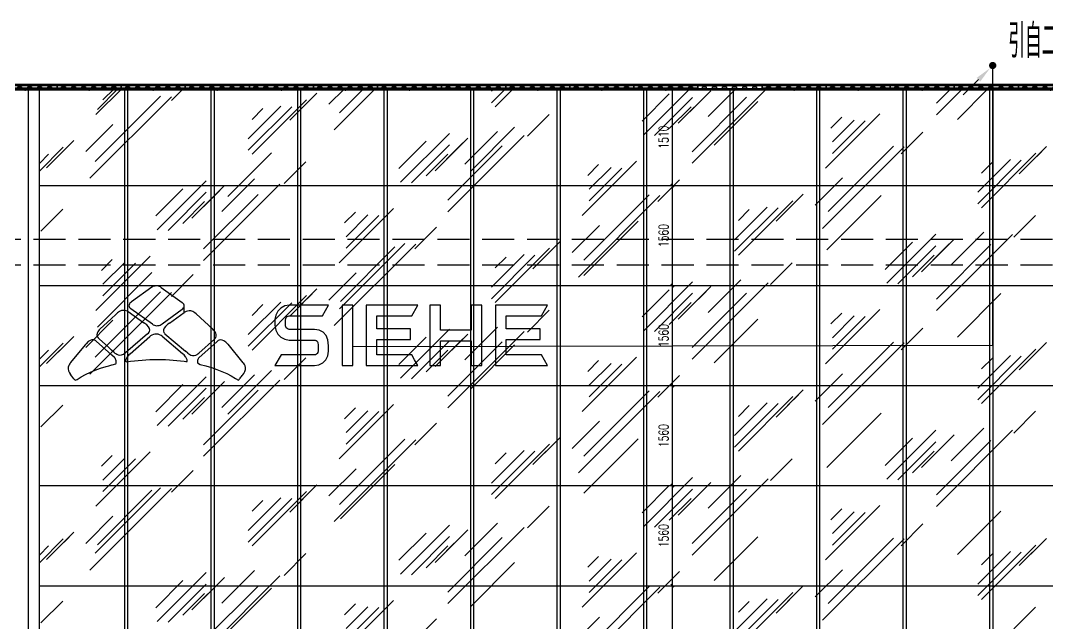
# Model space of a CAD drawing. Extents: x -2377130 to 293730, y -2 to 754590.
# Drawn here: x -1351760 to -1335735, y 526549 to 535951 of the extents above; entities that cross this region are included whole.
import ezdxf
from ezdxf.enums import TextEntityAlignment as Align

# ---------------------------------------------------------------- set-up
doc = ezdxf.new("R2010")
doc.units = 0
doc.header["$LTSCALE"] = 1000
doc.header["$MEASUREMENT"] = 0
doc.linetypes.add('__DASH', pattern=[0.35, 0.25, -0.1])
doc.linetypes.add('DOTE', pattern=[2.42, 2, -0.2, 0.02, -0.2])
doc.layers.add('.灯具', color=3, linetype='Continuous', lineweight=25)
doc.layers.add('A-WALL-HATCH', color=8, linetype='Continuous', lineweight=13)
for name, color, linetype in [('A-AXIS-DOTE', 14, 'DOTE'), ('A-AXIS-DP', 126, 'Continuous'), ('A-HATCH-2', 251, 'Continuous'), ('A-LIN-V', 9, 'Continuous'), ('A-WINDOW', 140, 'Continuous'), ('DIM-照明', 3, 'Continuous'), ('EQUIP-照明', 3, 'Continuous'), ('LWIRE', 4, 'Continuous')]:
    doc.layers.add(name, color=color, linetype=linetype)
doc.styles.add('_TCH_DIM_T3', font='SIMPLEX', dxfattribs={"width": 0.705882, "bigfont": 'GBCBIG'})
doc.styles.add('_TEL_DIM', font='SIMPLEX', dxfattribs={"width": 0.8, "height": 3.5, "bigfont": 'HZTXT'})
doc.styles.get("Standard").update_dxf_attribs({"font": 'gbenor.shx', "bigfont": 'gbcbig.shx'})

# ---------------------------------------------------------------- blocks, each defined once
blk = doc.blocks.new('_ArchTick')
at = {"color": 0, "linetype": 'ByBlock', "const_width": 0.4}
blk.add_lwpolyline([(-0.5, -0.5), (0.5, 0.5)], dxfattribs=at)
blk = doc.blocks.new('12ZA')
at = {"color": 3}
for p, q in [((11454727, 202786), (11455727, 202786)), ((11454727, 202712), (11454727, 202786)), ((11454727, 202712), (11454727, 202737)), ((11454812, 202763), (11454871, 202763)), ((11454812, 202734), (11454812, 202763)), ((11454871, 202734), (11454812, 202734)), ((11454871, 202763), (11454871, 202734)), ((11454969, 202763), (11455028, 202763)), ((11454969, 202734), (11454969, 202763)), ((11455028, 202734), (11454969, 202734)), ((11455028, 202763), (11455028, 202734)), ((11455126, 202763), (11455185, 202763)), ((11455126, 202734), (11455126, 202763)), ((11455185, 202734), (11455126, 202734)), ((11455185, 202763), (11455185, 202734)), ((11455283, 202763), (11455342, 202763)), ((11455283, 202734), (11455283, 202763)), ((11455342, 202734), (11455283, 202734)), ((11455342, 202763), (11455342, 202734)), ((11455439, 202763), (11455499, 202763)), ((11455439, 202734), (11455439, 202763)), ((11455499, 202734), (11455439, 202734)), ((11455499, 202763), (11455499, 202734)), ((11455596, 202763), (11455656, 202763)), ((11455596, 202734), (11455596, 202763)), ((11455656, 202734), (11455596, 202734)), ((11455656, 202763), (11455656, 202734)), ((11455727, 202712), (11455727, 202786)), ((11455727, 202737), (11455727, 202712)), ((11455727, 202712), (11454727, 202712))]:
    blk.add_line(p, q, dxfattribs=at)
for p in [(11454727, 202749), (11454727, 202749), (11454727, 202749), (11455227, 202786), (11455227, 202786), (11455227, 202786), (11455727, 202749), (11455727, 202749), (11455727, 202749), (11455727, 202749), (11455727, 202749), (11455227, 202712), (11455227, 202712), (11455227, 202712)]:
    blk.add_point(p, dxfattribs=at)
at = {"color": 3, "style": '_TEL_DIM', "flags": 1}
for tag in ['REMARK', 'A']:
    blk.add_attdef(tag, text='', height=0.01, dxfattribs=at).set_placement((11455227, 202712), align=Align.MIDDLE_CENTER)
blk = doc.blocks.new('$equip_U$00000141(SEELE-PC)')
at = {"color": 8}
for p in [(-1, 0), (0, 0.074), (0, -0.074), (1, -0.024)]:
    blk.add_point(p, dxfattribs=at)
at = {"color": 8, "xscale": 0.002, "yscale": 0.002, "zscale": 0.002}
blk.add_blockref('12ZA', (-22910.454, -405.497), dxfattribs=at)
at = {"color": 7, "style": '_TEL_DIM', "flags": 1}
for tag in ['A', 'REMARK']:
    blk.add_attdef(tag, text='', height=0.00002, dxfattribs=at).set_placement((0, 0), align=Align.MIDDLE_CENTER)
blk = doc.blocks.new('$equip_U$00000080(LAPTOP-0UNQ9FSO)')
at = {"color": 4}
blk.add_blockref('$equip_U$00000141(SEELE-PC)', (1, 0.074), dxfattribs=at)
at = {"color": 7, "style": '_TEL_DIM', "flags": 1}
for tag in ['A', 'REMARK']:
    blk.add_attdef(tag, text='', height=0.00002, dxfattribs=at).set_placement((0, 0), align=Align.MIDDLE_CENTER)
blk = doc.blocks.new('$TelecSys$00000081')
for p, q in [((0.104, 0.104), (0.104, 0.104)), ((-0.104, -0.104), (-0.104, -0.104)), ((-1.15, -1.15), (-0.55, -0.55))]:
    blk.add_line(p, q)
at = {"const_width": 0.142}
blk.add_lwpolyline([(0.071, 0, 1), (-0.071, 0, 1)], format="xyb", close=True, dxfattribs=at)
blk.add_solid([(-0.62, -0.48), (-0.48, -0.62), (-0.1, -0.1)])
at = {"width": 0.8, "flags": 9}
blk.add_attdef('A', (0, 0), '', height=0.00002, rotation=180, dxfattribs=at)

msp = doc.modelspace()

# ---------------------------------------------------------------- linework, layer by layer
at = {"layer": 'A-AXIS-DOTE', "color": 8, "linetype": '__DASH', "ltscale": 2}
for p, q in [((-1278255.9, 534937.5), (-1378474.1, 534937.5)), ((-1278255.9, 532537.5), (-1378474.1, 532537.5)), ((-1278255.9, 532137.5), (-1378474.1, 532137.5))]:
    msp.add_line(p, q, dxfattribs=at)
at = {"layer": 'A-AXIS-DP', "color": 8}
for p, q in [((-1341750, 534887.5), (-1341537.5, 534887.5)), ((-1341587.5, 533377.5), (-1341587.5, 534887.5)), ((-1341750, 533377.5), (-1341537.5, 533377.5)), ((-1341750, 533377.5), (-1341537.5, 533377.5)), ((-1341587.5, 531817.5), (-1341587.5, 533377.5)), ((-1341750, 531817.5), (-1341537.5, 531817.5)), ((-1341750, 531817.5), (-1341537.5, 531817.5)), ((-1341587.5, 530257.5), (-1341587.5, 531817.5)), ((-1341750, 530257.5), (-1341537.5, 530257.5)), ((-1341750, 530257.5), (-1341537.5, 530257.5)), ((-1341587.5, 528697.5), (-1341587.5, 530257.5)), ((-1341750, 528697.5), (-1341537.5, 528697.5)), ((-1341750, 528697.5), (-1341537.5, 528697.5)), ((-1341587.5, 527137.5), (-1341587.5, 528697.5)), ((-1341750, 527137.5), (-1341537.5, 527137.5)), ((-1341750, 527137.5), (-1341537.5, 527137.5)), ((-1341587.5, 525577.5), (-1341587.5, 527137.5))]:
    msp.add_line(p, q, dxfattribs=at)
at = {"layer": 'A-HATCH-2', "color": 8, "linetype": 'Continuous'}
msp.add_line((-1351637.9, 517237.5), (-1351637.9, 534887.5), dxfattribs=at)
at = {"layer": 'A-HATCH-2', "color": 8}
for p, q in [((-1351465, 533377.5), (-1328515, 533377.5)), ((-1351465, 531817.5), (-1328515, 531817.5)), ((-1351465, 530257.5), (-1328515, 530257.5)), ((-1351465, 528697.5), (-1328515, 528697.5)), ((-1351465, 527137.5), (-1328515, 527137.5))]:
    msp.add_line(p, q, dxfattribs=at)
at = {"layer": 'A-LIN-V', "color": 8}
for p, q in [((-1286465, 534937.5), (-1370265, 534937.5)), ((-1286465, 534887.5), (-1370265, 534887.5)), ((-1351465, 517237.5), (-1351465, 534887.5)), ((-1349712.7, 531791.1), (-1350027.6, 531563.8)), ((-1349700.4, 531798.8), (-1349712.7, 531791.1)), ((-1349683.6, 531806.1), (-1349700.4, 531798.8)), ((-1349665.6, 531810.7), (-1349683.6, 531806.1)), ((-1349646.8, 531812.8), (-1349665.6, 531810.7)), ((-1349646.5, 531812.9), (-1349646.8, 531812.8)), ((-1349627.9, 531812.4), (-1349646.5, 531812.9)), ((-1349627.6, 531812.4), (-1349627.9, 531812.4)), ((-1349609.3, 531809.4), (-1349627.9, 531812.4)), ((-1349609, 531809.4), (-1349609.3, 531809.4)), ((-1349591.7, 531803.8), (-1349609.3, 531809.4)), ((-1349591.4, 531803.8), (-1349591.7, 531803.8)), ((-1349575.5, 531795.7), (-1349591.7, 531803.8)), ((-1349575.2, 531795.7), (-1349575.5, 531795.7)), ((-1349564.3, 531787.9), (-1349575.5, 531795.7)), ((-1349563.9, 531788), (-1349564.3, 531787.9)), ((-1349564.3, 531787.9), (-1349237.4, 531553.9)), ((-1350040, 531554.9), (-1350052.2, 531543.5)), ((-1350027.6, 531563.8), (-1350040, 531554.9)), ((-1349237.1, 531554), (-1349237.4, 531553.9)), ((-1349226.9, 531545.9), (-1349237.4, 531553.9)), ((-1349226.6, 531546), (-1349226.9, 531545.9)), ((-1349216, 531534.2), (-1349226.9, 531545.9)), ((-1350247.8, 531390.7), (-1350261.8, 531377.5)), ((-1350215.9, 531413.9), (-1350247.8, 531390.7)), ((-1350185.1, 531426.8), (-1350215.9, 531413.9)), ((-1350156.5, 531431.4), (-1350185.1, 531426.8)), ((-1350156.1, 531431.4), (-1350156.5, 531431.4)), ((-1350130.9, 531430.2), (-1350156.1, 531431.4)), ((-1350109.5, 531425.5), (-1350130.9, 531430.2)), ((-1350130.6, 531430.2), (-1350130.9, 531430.2)), ((-1350093.3, 531419.4), (-1350109.5, 531425.5)), ((-1350109.2, 531425.5), (-1350109.5, 531425.5)), ((-1350079.9, 531412.4), (-1350093.3, 531419.4)), ((-1350092.9, 531419.4), (-1350093.3, 531419.4)), ((-1350079.6, 531412.4), (-1350079.9, 531412.4)), ((-1350079.9, 531412.4), (-1349835, 531238.3)), ((-1350065.9, 531517.8), (-1350067.5, 531504.3)), ((-1350067.5, 531504.3), (-1350065.4, 531490.7)), ((-1350060.8, 531531.1), (-1350065.9, 531517.8)), ((-1350065.4, 531490.7), (-1350059.8, 531477.6)), ((-1350052.2, 531543.5), (-1350060.8, 531531.1)), ((-1350059.8, 531477.6), (-1350050.7, 531465.3)), ((-1350050.7, 531465.3), (-1350038, 531454.2)), ((-1349702, 531213.7), (-1350038, 531454.2)), ((-1349473, 531276.4), (-1349235.6, 531447.9)), ((-1349435.7, 531231.7), (-1349205.8, 531396.5)), ((-1349235.6, 531447.9), (-1349225.2, 531456.1)), ((-1349235.2, 531447.9), (-1349235.6, 531447.9)), ((-1349225.2, 531456.1), (-1349214.8, 531468.1)), ((-1349224.9, 531456.1), (-1349225.2, 531456.1)), ((-1349215.7, 531534.2), (-1349216, 531534.2)), ((-1349209.7, 531523.3), (-1349216, 531534.2)), ((-1349214.8, 531468.1), (-1349208.4, 531480.1)), ((-1349214.4, 531468.1), (-1349214.8, 531468.1)), ((-1349208.6, 531521.4), (-1349209.7, 531523.3)), ((-1349208.3, 531521.4), (-1349208.6, 531521.4)), ((-1349204.8, 531508), (-1349208.6, 531521.4)), ((-1349208.4, 531480.1), (-1349207.9, 531481)), ((-1349205.8, 531396.5), (-1349208.4, 531480.1)), ((-1349207.9, 531481), (-1349204.6, 531494.4)), ((-1349207.6, 531481), (-1349207.9, 531481)), ((-1349197.9, 531402.1), (-1349205.8, 531396.5)), ((-1349204.5, 531508), (-1349204.8, 531508)), ((-1349204.6, 531494.4), (-1349204.8, 531508)), ((-1349204.2, 531494.4), (-1349204.6, 531494.4)), ((-1349186.8, 531408.9), (-1349197.9, 531402.1)), ((-1349173.1, 531414.8), (-1349186.8, 531408.9)), ((-1349156.5, 531419.8), (-1349173.1, 531414.8)), ((-1349153.9, 531420.5), (-1349156.5, 531419.8)), ((-1349130.1, 531423.7), (-1349153.9, 531420.5)), ((-1349129.7, 531423.7), (-1349130.1, 531423.7)), ((-1349102.7, 531422), (-1349129.7, 531423.7)), ((-1349072.7, 531413.2), (-1349102.7, 531422)), ((-1349102.3, 531422), (-1349102.7, 531422)), ((-1349041.1, 531395), (-1349072.7, 531413.2)), ((-1349072.4, 531413.2), (-1349072.7, 531413.2)), ((-1349018.4, 531375.3), (-1349041.1, 531395)), ((-1349040.8, 531395), (-1349041.1, 531395)), ((-1347746.4, 531419.7), (-1347778, 531358.6)), ((-1347698.2, 531467.9), (-1347746.4, 531419.7)), ((-1347637.1, 531499.6), (-1347698.2, 531467.9)), ((-1347566.8, 531510.9), (-1347637.1, 531499.6)), ((-1347566.4, 531510.9), (-1347566.8, 531510.9)), ((-1346952.4, 531510.9), (-1347566.4, 531510.9)), ((-1347048.4, 531344.8), (-1346952.4, 531510.9)), ((-1346952, 531510.9), (-1346952.4, 531510.9)), ((-1346743, 531510.8), (-1346743.1, 530569.6)), ((-1346742.6, 531510.8), (-1346743, 531510.8)), ((-1346576.9, 531510.8), (-1346742.6, 531510.8)), ((-1346577.1, 530569.6), (-1346576.9, 531510.8)), ((-1346576.6, 531510.8), (-1346576.9, 531510.8)), ((-1346368.5, 531510.8), (-1346368.6, 530570.1)), ((-1346368.1, 531510.8), (-1346368.5, 531510.8)), ((-1345635.9, 531510.7), (-1346368.1, 531510.8)), ((-1345585.9, 531510.7), (-1345635.9, 531510.7)), ((-1345632.2, 531382.5), (-1345584.6, 531465)), ((-1345558.2, 531510.7), (-1345585.9, 531510.7)), ((-1345584.6, 531465), (-1345558.2, 531510.7)), ((-1345557.8, 531510.7), (-1345558.2, 531510.7)), ((-1345372.8, 531510), (-1345372.9, 530569.1)), ((-1345372.4, 531510), (-1345372.8, 531510)), ((-1345206.7, 531510), (-1345372.4, 531510)), ((-1345206.7, 531122.5), (-1345206.7, 531510)), ((-1345206.3, 531510), (-1345206.7, 531510)), ((-1345206.3, 531122.6), (-1345206.3, 531510)), ((-1344729.1, 531509.9), (-1344729.2, 531122.5)), ((-1344728.7, 531509.9), (-1344729.1, 531509.9)), ((-1344563.1, 531509.9), (-1344728.7, 531509.9)), ((-1344563.2, 530569), (-1344563.1, 531509.9)), ((-1344562.6, 531509.9), (-1344563.1, 531509.9)), ((-1344562.8, 530569), (-1344562.6, 531509.9)), ((-1344345.8, 531510.5), (-1344345.9, 530569.8)), ((-1344345.4, 531510.5), (-1344345.8, 531510.5)), ((-1344269.4, 531510.5), (-1344345.4, 531510.5)), ((-1344269, 531510.5), (-1344269.4, 531510.5)), ((-1344179.7, 531510.5), (-1344269, 531510.5)), ((-1344179.3, 531510.5), (-1344179.7, 531510.5)), ((-1343535.5, 531510.4), (-1344179.3, 531510.5)), ((-1343631.4, 531344.4), (-1343535.5, 531510.4)), ((-1343631, 531344.4), (-1343535.1, 531510.4)), ((-1343535.1, 531510.4), (-1343535.5, 531510.4)), ((-1350401.7, 531247.3), (-1350520, 531137.3)), ((-1350401.7, 531247.3), (-1350353.1, 531292.5)), ((-1350261.8, 531377.5), (-1350353.1, 531292.5)), ((-1349789.7, 531204.4), (-1349835, 531238.3)), ((-1349834.7, 531238.3), (-1349835, 531238.3)), ((-1349552.1, 531219.4), (-1349473, 531276.4)), ((-1349472.7, 531276.5), (-1349473, 531276.4)), ((-1349435.7, 531231.7), (-1349461.5, 531213.8)), ((-1349018, 531375.3), (-1349018.4, 531375.3)), ((-1348759.2, 531136.1), (-1349018.4, 531375.3)), ((-1347778, 531358.6), (-1347789.4, 531288.3)), ((-1347789.4, 531288.3), (-1347789.4, 531201.5)), ((-1347623.4, 531278.2), (-1347620.5, 531306.1)), ((-1347623, 531278.2), (-1347623.4, 531278.2)), ((-1347623.4, 531191.4), (-1347623.4, 531278.2)), ((-1347620.5, 531306.1), (-1347612.4, 531321.7)), ((-1347620.1, 531306.2), (-1347620.5, 531306.1)), ((-1347612.4, 531321.7), (-1347600.2, 531333.9)), ((-1347612.1, 531321.7), (-1347612.4, 531321.7)), ((-1347600.2, 531333.9), (-1347584.7, 531341.9)), ((-1347599.8, 531333.9), (-1347600.2, 531333.9)), ((-1347584.7, 531341.9), (-1347566.8, 531344.8)), ((-1347584.3, 531341.9), (-1347584.7, 531341.9)), ((-1347566.8, 531344.8), (-1347048.4, 531344.8)), ((-1347048, 531344.8), (-1347048.4, 531344.8)), ((-1346202.5, 531142.9), (-1346202.4, 531344.7)), ((-1346202.4, 531344.7), (-1345654.1, 531344.6)), ((-1345654.1, 531344.6), (-1345632.2, 531382.5)), ((-1345653.7, 531344.6), (-1345654.1, 531344.6)), ((-1344179.8, 531142.6), (-1344179.7, 531344.4)), ((-1344179.7, 531344.4), (-1344179.3, 531344.4)), ((-1344179.4, 531142.6), (-1344179.3, 531344.4)), ((-1344179.3, 531344.4), (-1343631.4, 531344.4)), ((-1343631.4, 531344.4), (-1343631, 531344.4)), ((-1350564.6, 531074.2), (-1350569.1, 531050.6)), ((-1350554.8, 531095.5), (-1350564.6, 531074.2)), ((-1350542.6, 531113.3), (-1350554.8, 531095.5)), ((-1350531, 531126.7), (-1350542.6, 531113.3)), ((-1350520, 531137.3), (-1350531, 531126.7)), ((-1349777.3, 531066.4), (-1350124.1, 530770.8)), ((-1349789.3, 531204.5), (-1349789.7, 531204.4)), ((-1349761.7, 531173.6), (-1349789.7, 531204.4)), ((-1349777.3, 531066.4), (-1349765.3, 531076.7)), ((-1349777, 531066.4), (-1349777.3, 531066.4)), ((-1349765.3, 531076.7), (-1349754.6, 531089.5)), ((-1349764.9, 531076.7), (-1349765.3, 531076.7)), ((-1349747.7, 531146.3), (-1349761.7, 531173.6)), ((-1349761.4, 531173.6), (-1349761.7, 531173.6)), ((-1349754.6, 531089.5), (-1349747.6, 531103.8)), ((-1349754.3, 531089.5), (-1349754.6, 531089.5)), ((-1349744.2, 531122.9), (-1349747.7, 531146.3)), ((-1349747.4, 531146.3), (-1349747.7, 531146.3)), ((-1349747.6, 531103.8), (-1349744.2, 531122.9)), ((-1349747.3, 531103.8), (-1349747.6, 531103.8)), ((-1349743.8, 531122.9), (-1349744.2, 531122.9)), ((-1349702, 531213.7), (-1349688.3, 531205.4)), ((-1349688.3, 531205.4), (-1349671.3, 531198.5)), ((-1349671.3, 531198.5), (-1349653.2, 531194.3)), ((-1349653.2, 531194.3), (-1349634.4, 531192.5)), ((-1349634, 531192.5), (-1349634.4, 531192.5)), ((-1349634, 531192.5), (-1349615.4, 531193.4)), ((-1349615.4, 531193.4), (-1349597, 531196.8)), ((-1349615.1, 531193.4), (-1349615.4, 531193.4)), ((-1349597, 531196.8), (-1349579.5, 531202.7)), ((-1349596.6, 531196.8), (-1349597, 531196.8)), ((-1349579.5, 531202.7), (-1349563.6, 531211.2)), ((-1349579.2, 531202.7), (-1349579.5, 531202.7)), ((-1349563.6, 531211.2), (-1349552.1, 531219.4)), ((-1349563.2, 531211.2), (-1349563.6, 531211.2)), ((-1349551.7, 531219.4), (-1349552.1, 531219.4)), ((-1349519.7, 531151.7), (-1349528.6, 531126)), ((-1349528.6, 531126), (-1349528.5, 531104.5)), ((-1349528.5, 531104.5), (-1349523, 531087.5)), ((-1349523, 531087.5), (-1349515.5, 531075.4)), ((-1349498.5, 531181.1), (-1349519.7, 531151.7)), ((-1349515.5, 531075.4), (-1349506.3, 531065.8)), ((-1349506.3, 531065.8), (-1349187, 530795.8)), ((-1349461.5, 531213.8), (-1349498.5, 531181.1)), ((-1348746.7, 531124.6), (-1348759.2, 531136.1)), ((-1348758.8, 531136.1), (-1348759.2, 531136.1)), ((-1348736.4, 531113.6), (-1348746.7, 531124.6)), ((-1348746.4, 531124.6), (-1348746.7, 531124.6)), ((-1348724, 531097.7), (-1348736.4, 531113.6)), ((-1348736, 531113.6), (-1348736.4, 531113.6)), ((-1348712.7, 531077.9), (-1348724, 531097.7)), ((-1348723.7, 531097.7), (-1348724, 531097.7)), ((-1348705.4, 531055.2), (-1348712.7, 531077.9)), ((-1348712.3, 531077.9), (-1348712.7, 531077.9)), ((-1347789.4, 531201.5), (-1347778.1, 531121.1)), ((-1347778.1, 531121.1), (-1347746.4, 531060)), ((-1347620.5, 531173.6), (-1347623.4, 531191.4)), ((-1347623, 531191.4), (-1347623.4, 531191.4)), ((-1347612.5, 531158.1), (-1347620.5, 531173.6)), ((-1347620.1, 531173.6), (-1347620.5, 531173.6)), ((-1347600.2, 531145.8), (-1347612.5, 531158.1)), ((-1347612.1, 531158.1), (-1347612.5, 531158.1)), ((-1347584.7, 531137.8), (-1347600.2, 531145.8)), ((-1347599.8, 531145.8), (-1347600.2, 531145.8)), ((-1347566.9, 531134.9), (-1347584.7, 531137.8)), ((-1347584.3, 531137.8), (-1347584.7, 531137.8)), ((-1347566.5, 531134.9), (-1347566.9, 531134.9)), ((-1347174.6, 531134.9), (-1347566.5, 531134.9)), ((-1347099.5, 531123.6), (-1347174.6, 531134.9)), ((-1347174.2, 531134.9), (-1347174.6, 531134.9)), ((-1347099.1, 531123.7), (-1347099.5, 531123.6)), ((-1347037.8, 531091.4), (-1347099.5, 531123.6)), ((-1346991.4, 531040.1), (-1347037.8, 531091.4)), ((-1347037.4, 531091.4), (-1347037.8, 531091.4)), ((-1346202.1, 531142.9), (-1346202.5, 531142.9)), ((-1345672.7, 531142.8), (-1346202.1, 531142.9)), ((-1345672.8, 530976.7), (-1345672.7, 531142.8)), ((-1345672.3, 531142.8), (-1345672.7, 531142.8)), ((-1345206.3, 531122.6), (-1345206.7, 531122.5)), ((-1344729.2, 531122.5), (-1345206.3, 531122.6)), ((-1344179.4, 531142.6), (-1344179.8, 531142.6)), ((-1343650, 531142.6), (-1344179.4, 531142.6)), ((-1343650.1, 530976.5), (-1343650, 531142.6)), ((-1343649.6, 531142.6), (-1343650, 531142.6)), ((-1343649.7, 530976.5), (-1343649.6, 531142.6)), ((-1350736.9, 530910), (-1350749.1, 530895)), ((-1350704.4, 530943.7), (-1350736.9, 530910)), ((-1350674.4, 530963.1), (-1350704.4, 530943.7)), ((-1350647.4, 530971.4), (-1350674.4, 530963.1)), ((-1350647.1, 530971.4), (-1350647.4, 530971.4)), ((-1350624, 530971.4), (-1350647.1, 530971.4)), ((-1350623.7, 530971.5), (-1350624, 530971.4)), ((-1350604.8, 530966.3), (-1350624, 530971.4)), ((-1350590.4, 530958.9), (-1350604.8, 530966.3)), ((-1350604.5, 530966.3), (-1350604.8, 530966.3)), ((-1350590.1, 530959), (-1350590.4, 530958.9)), ((-1350578.2, 530949.5), (-1350590.4, 530958.9)), ((-1350577.9, 530949.5), (-1350578.2, 530949.5)), ((-1350387.1, 530779.1), (-1350578.2, 530949.5)), ((-1350569.1, 531050.6), (-1350565.2, 531025.8)), ((-1350565.2, 531025.8), (-1350549.9, 531000.7)), ((-1350549.9, 531000.7), (-1350535.4, 530986.9)), ((-1350389.5, 530857.6), (-1350535.4, 530986.9)), ((-1350046.8, 530755.8), (-1349742.2, 531021.3)), ((-1349729.9, 531031.8), (-1349742.2, 531021.3)), ((-1349709.1, 531045.1), (-1349729.9, 531031.8)), ((-1349686.3, 531054.3), (-1349709.1, 531045.1)), ((-1349662.2, 531059.5), (-1349686.3, 531054.3)), ((-1349637.6, 531060.7), (-1349662.2, 531059.5)), ((-1349613.1, 531057.8), (-1349637.6, 531060.7)), ((-1349637.3, 531060.7), (-1349637.6, 531060.7)), ((-1349589.4, 531050.9), (-1349613.1, 531057.8)), ((-1349612.8, 531057.8), (-1349613.1, 531057.8)), ((-1349567.3, 531039.9), (-1349589.4, 531050.9)), ((-1349589.1, 531050.9), (-1349589.4, 531050.9)), ((-1349549.8, 531027), (-1349567.3, 531039.9)), ((-1349567, 531039.9), (-1349567.3, 531039.9)), ((-1349549.5, 531027), (-1349549.8, 531027)), ((-1349549.8, 531027), (-1349233.6, 530759.7)), ((-1348734.5, 530983.4), (-1348978.8, 530765.2)), ((-1348973.4, 530694.4), (-1348697.7, 530942.1)), ((-1348734.5, 530983.4), (-1348714.9, 531005.6)), ((-1348734.2, 530983.4), (-1348734.5, 530983.4)), ((-1348714.9, 531005.6), (-1348705.1, 531030.8)), ((-1348714.5, 531005.6), (-1348714.9, 531005.6)), ((-1348705.1, 531030.8), (-1348705.4, 531055.2)), ((-1348705, 531055.2), (-1348705.4, 531055.2)), ((-1348704.8, 531030.8), (-1348705.1, 531030.8)), ((-1348686.4, 530952.2), (-1348697.7, 530942.1)), ((-1348675.7, 530959.3), (-1348686.4, 530952.2)), ((-1348659.9, 530966.4), (-1348675.7, 530959.3)), ((-1348639.5, 530970.5), (-1348659.9, 530966.4)), ((-1348639.1, 530970.5), (-1348639.5, 530970.5)), ((-1348615, 530968.5), (-1348639.1, 530970.5)), ((-1348587, 530957.4), (-1348615, 530968.5)), ((-1348614.6, 530968.5), (-1348615, 530968.5)), ((-1348556.1, 530934.3), (-1348587, 530957.4)), ((-1348586.7, 530957.4), (-1348587, 530957.4)), ((-1348527.6, 530902.5), (-1348556.1, 530934.3)), ((-1348555.8, 530934.3), (-1348556.1, 530934.3)), ((-1347746.4, 531060), (-1347698.2, 531011.8)), ((-1347698.2, 531011.8), (-1347637.2, 530980.1)), ((-1347637.2, 530980.1), (-1347566.9, 530968.8)), ((-1347566.9, 530968.8), (-1347174.6, 530968.8)), ((-1347174.6, 530968.8), (-1347160.1, 530968.1)), ((-1347160.1, 530968.1), (-1347145, 530963.7)), ((-1347145, 530963.7), (-1347131.5, 530951.6)), ((-1347131.5, 530951.6), (-1347121.8, 530928)), ((-1347121.8, 530928), (-1347118.1, 530889.2)), ((-1346962.2, 530972), (-1346991.4, 531040.1)), ((-1346991, 531040.1), (-1346991.4, 531040.1)), ((-1346952, 530879.1), (-1346962.2, 530972)), ((-1346961.8, 530972), (-1346962.2, 530972)), ((-1346202.5, 530976.8), (-1345672.8, 530976.7)), ((-1346202.5, 530736.1), (-1346202.5, 530976.8)), ((-1345672.4, 530976.8), (-1345672.8, 530976.7)), ((-1345206.8, 530569.1), (-1345206.8, 530956.5)), ((-1345206.8, 530956.5), (-1345206.4, 530956.5)), ((-1345206.4, 530569.1), (-1345206.4, 530956.5)), ((-1345206.4, 530956.5), (-1344729.2, 530956.4)), ((-1344729.2, 530956.4), (-1344729.3, 530569)), ((-1344179.8, 530735.9), (-1344179.8, 530976.6)), ((-1344179.8, 530976.6), (-1344179.4, 530976.6)), ((-1344179.4, 530735.9), (-1344179.4, 530976.6)), ((-1344179.4, 530976.6), (-1343650.1, 530976.5)), ((-1343650.1, 530976.5), (-1343649.7, 530976.5)), ((-1350749.1, 530895), (-1350978.1, 530616.8)), ((-1350338.1, 530812), (-1350389.5, 530857.6)), ((-1350387.1, 530779.1), (-1350335.6, 530733.3)), ((-1350296.7, 530775.3), (-1350338.1, 530812)), ((-1350296.7, 530775.3), (-1350286.6, 530766.1)), ((-1350286.6, 530766.1), (-1350274.8, 530757)), ((-1350274.8, 530757), (-1350257.9, 530746.9)), ((-1350257.9, 530746.9), (-1350236.6, 530738.4)), ((-1350183.9, 530736.7), (-1350154, 530748.7)), ((-1350154, 530748.7), (-1350132.9, 530763.3)), ((-1350153.6, 530748.7), (-1350154, 530748.7)), ((-1350132.9, 530763.3), (-1350124.1, 530770.8)), ((-1350132.6, 530763.3), (-1350132.9, 530763.3)), ((-1350123.7, 530770.8), (-1350124.1, 530770.8)), ((-1350057, 530747.2), (-1350067.9, 530737.1)), ((-1350046.8, 530755.8), (-1350057, 530747.2)), ((-1349233.3, 530759.7), (-1349233.6, 530759.7)), ((-1349221.5, 530749.3), (-1349233.6, 530759.7)), ((-1349209, 530737.2), (-1349221.5, 530749.3)), ((-1349221.1, 530749.3), (-1349221.5, 530749.3)), ((-1349147.3, 530762.3), (-1349187, 530795.8)), ((-1349147.3, 530762.3), (-1349135.6, 530752.6)), ((-1349135.6, 530752.6), (-1349135.5, 530752.5)), ((-1349135.5, 530752.5), (-1349104.6, 530734.3)), ((-1349006.2, 530744), (-1348991.5, 530754)), ((-1348991.5, 530754), (-1348978.8, 530765.2)), ((-1348991.1, 530754), (-1348991.5, 530754)), ((-1348978.5, 530765.2), (-1348978.8, 530765.2)), ((-1348527.2, 530902.5), (-1348527.6, 530902.5)), ((-1348527.6, 530902.5), (-1348289.4, 530615.5)), ((-1347141.3, 530746.7), (-1347156.8, 530738.7)), ((-1347129, 530758.9), (-1347141.3, 530746.7)), ((-1347121, 530774.5), (-1347129, 530758.9)), ((-1347118.1, 530802.4), (-1347121, 530774.5)), ((-1347118.1, 530889.2), (-1347118.1, 530802.4)), ((-1346963.4, 530722), (-1346952, 530792.3)), ((-1346951.6, 530879.1), (-1346952, 530879.1)), ((-1346952, 530792.3), (-1346952, 530879.1)), ((-1346951.7, 530792.3), (-1346952, 530792.3)), ((-1350998.1, 530591.2), (-1351008.5, 530571.5)), ((-1350987.9, 530605.6), (-1350998.1, 530591.2)), ((-1350978.1, 530616.8), (-1350987.9, 530605.6)), ((-1350293.3, 530695.5), (-1350335.6, 530733.3)), ((-1350330.9, 530581.8), (-1350270.8, 530598.9)), ((-1350284.8, 530684.8), (-1350293.3, 530695.5)), ((-1350292.9, 530695.5), (-1350293.3, 530695.5)), ((-1350277.6, 530672.3), (-1350284.8, 530684.8)), ((-1350284.5, 530684.8), (-1350284.8, 530684.8)), ((-1350272.5, 530659.5), (-1350277.6, 530672.3)), ((-1350277.3, 530672.3), (-1350277.6, 530672.3)), ((-1350269.4, 530646.6), (-1350272.5, 530659.5)), ((-1350272.2, 530659.5), (-1350272.5, 530659.5)), ((-1350270.8, 530598.9), (-1350268.9, 530609.9)), ((-1350270.5, 530598.9), (-1350270.8, 530598.9)), ((-1350268, 530634), (-1350269.4, 530646.6)), ((-1350269.1, 530646.6), (-1350269.4, 530646.6)), ((-1350268.9, 530609.9), (-1350267.9, 530621.7)), ((-1350268.6, 530609.9), (-1350268.9, 530609.9)), ((-1350267.9, 530621.7), (-1350268, 530634)), ((-1350267.7, 530634), (-1350268, 530634)), ((-1350267.6, 530621.7), (-1350267.9, 530621.7)), ((-1350236.6, 530738.4), (-1350211.7, 530734.1)), ((-1350211.4, 530734.2), (-1350211.7, 530734.1)), ((-1350211.4, 530734.2), (-1350183.9, 530736.7)), ((-1350183.6, 530736.7), (-1350183.9, 530736.7)), ((-1350118.5, 530663), (-1350124, 530639.1)), ((-1350124, 530639.1), (-1350099.8, 530629)), ((-1350108.4, 530685.3), (-1350118.5, 530663)), ((-1350095.4, 530705.5), (-1350108.4, 530685.3)), ((-1350099.5, 530629), (-1350099.8, 530629)), ((-1350099.5, 530629), (-1350042.1, 530637.5)), ((-1350081.2, 530723), (-1350095.4, 530705.5)), ((-1350067.9, 530737.1), (-1350081.2, 530723)), ((-1350041.8, 530637.5), (-1350042.1, 530637.5)), ((-1350041.8, 530637.5), (-1349983.6, 530645)), ((-1349983.2, 530645), (-1349983.6, 530645)), ((-1349983.2, 530645), (-1349924.1, 530651.4)), ((-1349923.8, 530651.4), (-1349924.1, 530651.4)), ((-1349923.8, 530651.4), (-1349863.9, 530656.6)), ((-1349863.6, 530656.6), (-1349863.9, 530656.6)), ((-1349863.6, 530656.6), (-1349803, 530660.6)), ((-1349802.7, 530660.7), (-1349803, 530660.6)), ((-1349802.7, 530660.7), (-1349741.4, 530663.5)), ((-1349741.4, 530663.5), (-1349679.1, 530665.1)), ((-1349679.1, 530665.1), (-1349616.8, 530665.5)), ((-1349616.8, 530665.5), (-1349556.2, 530664.7)), ((-1349556.2, 530664.7), (-1349496.1, 530662.8)), ((-1349496.1, 530662.8), (-1349436.7, 530659.7)), ((-1349436.7, 530659.7), (-1349377.9, 530655.5)), ((-1349377.9, 530655.5), (-1349319.9, 530650.2)), ((-1349319.9, 530650.2), (-1349262.6, 530643.8)), ((-1349262.6, 530643.8), (-1349206.1, 530636.4)), ((-1349194.9, 530721.4), (-1349209, 530737.2)), ((-1349208.7, 530737.2), (-1349209, 530737.2)), ((-1349206.1, 530636.4), (-1349182, 530634.6)), ((-1349194.6, 530721.4), (-1349194.9, 530721.4)), ((-1349184.2, 530707), (-1349194.9, 530721.4)), ((-1349180.9, 530702.4), (-1349184.2, 530707)), ((-1349182, 530634.6), (-1349158.1, 530632.8)), ((-1349168.8, 530680.9), (-1349180.9, 530702.4)), ((-1349180.5, 530702.4), (-1349180.9, 530702.4)), ((-1349160.6, 530657.5), (-1349168.8, 530680.9)), ((-1349168.5, 530680.9), (-1349168.8, 530680.9)), ((-1349158.1, 530632.8), (-1349160.6, 530657.5)), ((-1349160.3, 530657.5), (-1349160.6, 530657.5)), ((-1349157.7, 530632.8), (-1349158.1, 530632.8)), ((-1349104.6, 530734.3), (-1349075.4, 530727)), ((-1349075.1, 530727), (-1349075.4, 530727)), ((-1349075.1, 530727), (-1349048.9, 530727.9)), ((-1349048.9, 530727.9), (-1349025.5, 530734.4)), ((-1349048.5, 530727.9), (-1349048.9, 530727.9)), ((-1349025.5, 530734.4), (-1349006.2, 530744)), ((-1349025.2, 530734.4), (-1349025.5, 530734.4)), ((-1349005.8, 530744), (-1349006.2, 530744)), ((-1348999.8, 530638.4), (-1349000.6, 530626.7)), ((-1349000.6, 530626.7), (-1349000.3, 530615.4)), ((-1349000.3, 530615.4), (-1348958.3, 530589.5)), ((-1348997.7, 530650.4), (-1348999.8, 530638.4)), ((-1348994, 530662.4), (-1348997.7, 530650.4)), ((-1348988.5, 530674.3), (-1348994, 530662.4)), ((-1348981, 530685.9), (-1348988.5, 530674.3)), ((-1348973.4, 530694.4), (-1348981, 530685.9)), ((-1348958.3, 530589.5), (-1348867.7, 530565.9)), ((-1348289.1, 530615.6), (-1348289.4, 530615.5)), ((-1348277.7, 530601.9), (-1348289.4, 530615.5)), ((-1348267.1, 530585.9), (-1348277.7, 530601.9)), ((-1348277.3, 530601.9), (-1348277.7, 530601.9)), ((-1348257.1, 530564.9), (-1348267.1, 530585.9)), ((-1348266.8, 530585.9), (-1348267.1, 530585.9)), ((-1347695, 530735.8), (-1347791, 530569.8)), ((-1347694.7, 530735.9), (-1347695, 530735.8)), ((-1347174.6, 530735.8), (-1347694.7, 530735.9)), ((-1347156.8, 530738.7), (-1347174.6, 530735.8)), ((-1347104.4, 530581), (-1347043.3, 530612.7)), ((-1347043.3, 530612.7), (-1346995.1, 530660.9)), ((-1347042.9, 530612.7), (-1347043.3, 530612.7)), ((-1346995.1, 530660.9), (-1346963.4, 530722)), ((-1346994.7, 530660.9), (-1346995.1, 530660.9)), ((-1346963, 530722), (-1346963.4, 530722)), ((-1346202.1, 530736.2), (-1346202.5, 530736.1)), ((-1345654.2, 530736.1), (-1346202.1, 530736.2)), ((-1345653.8, 530736.1), (-1345654.2, 530736.1)), ((-1345611.2, 530661.4), (-1345654.2, 530736.1)), ((-1345558.5, 530570.2), (-1345611.2, 530661.4)), ((-1344179.4, 530735.9), (-1344179.8, 530735.9)), ((-1343631.6, 530735.8), (-1344179.4, 530735.9)), ((-1343535.7, 530569.8), (-1343631.6, 530735.8)), ((-1343631.1, 530735.8), (-1343631.6, 530735.8)), ((-1343535.3, 530569.8), (-1343631.1, 530735.8)), ((-1351016.4, 530547.3), (-1351019, 530519.2)), ((-1351019, 530519.2), (-1351013.7, 530488.1)), ((-1351008.5, 530571.5), (-1351016.4, 530547.3)), ((-1351013.7, 530488.1), (-1350997.7, 530454.8)), ((-1350997.7, 530454.8), (-1350980.3, 530431.7)), ((-1350957.8, 530403.8), (-1350980.3, 530431.7)), ((-1350813.4, 530393.8), (-1350744.2, 530430.9)), ((-1350744.2, 530430.9), (-1350670.6, 530465.8)), ((-1350743.9, 530430.9), (-1350744.2, 530430.9)), ((-1350670.6, 530465.8), (-1350592.9, 530498.3)), ((-1350670.3, 530465.8), (-1350670.6, 530465.8)), ((-1350592.9, 530498.3), (-1350511.2, 530528.2)), ((-1350592.6, 530498.3), (-1350592.9, 530498.3)), ((-1350511.2, 530528.2), (-1350425.8, 530555.5)), ((-1350510.9, 530528.2), (-1350511.2, 530528.2)), ((-1350425.8, 530555.5), (-1350380.5, 530568.1)), ((-1350425.5, 530555.6), (-1350425.8, 530555.5)), ((-1350380.5, 530568.1), (-1350336.9, 530580.1)), ((-1350336.9, 530580.1), (-1350330.9, 530581.8)), ((-1350336.6, 530580.1), (-1350336.9, 530580.1)), ((-1348867.7, 530565.9), (-1348780.5, 530539.5)), ((-1348780.5, 530539.5), (-1348697, 530510.4)), ((-1348697, 530510.4), (-1348617.5, 530478.7)), ((-1348617.5, 530478.7), (-1348542.1, 530444.5)), ((-1348542.1, 530444.5), (-1348471.1, 530407.9)), ((-1348301, 530414.4), (-1348290.3, 530427.9)), ((-1348290.3, 530427.9), (-1348276.9, 530444.7)), ((-1348289.9, 530427.9), (-1348290.3, 530427.9)), ((-1348276.9, 530444.7), (-1348257.5, 530478.6)), ((-1348276.5, 530444.7), (-1348276.9, 530444.7)), ((-1348257.5, 530478.6), (-1348249.5, 530510.5)), ((-1348257.1, 530478.7), (-1348257.5, 530478.6)), ((-1348250.3, 530539.5), (-1348257.1, 530564.9)), ((-1348256.7, 530564.9), (-1348257.1, 530564.9)), ((-1348249.5, 530510.5), (-1348250.3, 530539.5)), ((-1348249.9, 530539.5), (-1348250.3, 530539.5)), ((-1348249.2, 530510.5), (-1348249.5, 530510.5)), ((-1347791, 530569.8), (-1347174.6, 530569.7)), ((-1347174.6, 530569.7), (-1347104.4, 530581)), ((-1347174.3, 530569.7), (-1347174.6, 530569.7)), ((-1347104, 530581), (-1347104.4, 530581)), ((-1346743.1, 530569.6), (-1346577.1, 530569.6)), ((-1346576.7, 530569.6), (-1346577.1, 530569.6)), ((-1346368.6, 530570.1), (-1345608.5, 530570)), ((-1345608.5, 530570), (-1345558.5, 530570)), ((-1345558.4, 530570), (-1345558.5, 530570.2)), ((-1345558.5, 530570), (-1345558.4, 530570)), ((-1345558, 530570), (-1345558.4, 530570)), ((-1345372.9, 530569.1), (-1345206.8, 530569.1)), ((-1345206.4, 530569.1), (-1345206.8, 530569.1)), ((-1344729.3, 530569), (-1344563.2, 530569)), ((-1344562.8, 530569), (-1344563.2, 530569)), ((-1344345.9, 530569.8), (-1343535.7, 530569.8)), ((-1343535.7, 530569.8), (-1343535.3, 530569.8)), ((-1350927.1, 530365.6), (-1350957.8, 530403.8)), ((-1350909, 530343), (-1350927.1, 530365.6)), ((-1350909, 530343), (-1350878, 530354.5)), ((-1350908.7, 530343), (-1350909, 530343)), ((-1350878, 530354.5), (-1350813.4, 530393.8)), ((-1350877.7, 530354.5), (-1350878, 530354.5)), ((-1350813.1, 530393.8), (-1350813.4, 530393.8)), ((-1348471.1, 530407.9), (-1348404.6, 530369.1)), ((-1348404.6, 530369.1), (-1348357.9, 530343)), ((-1348357.9, 530343), (-1348349.5, 530353.6)), ((-1348357.5, 530343), (-1348357.9, 530343)), ((-1348349.5, 530353.6), (-1348340.6, 530364.7)), ((-1348349.1, 530353.6), (-1348349.5, 530353.6)), ((-1348340.6, 530364.7), (-1348331.3, 530376.4)), ((-1348340.3, 530364.7), (-1348340.6, 530364.7)), ((-1348331.3, 530376.4), (-1348321.6, 530388.6)), ((-1348331, 530376.4), (-1348331.3, 530376.4)), ((-1348321.6, 530388.6), (-1348311.5, 530401.3)), ((-1348321.2, 530388.6), (-1348321.6, 530388.6)), ((-1348311.5, 530401.3), (-1348301, 530414.4)), ((-1348311.2, 530401.3), (-1348311.5, 530401.3)), ((-1348300.7, 530414.4), (-1348301, 530414.4))]:
    msp.add_line(p, q, dxfattribs=at)
at = {"layer": 'A-WALL-HATCH', "color": 8, "linetype": 'Continuous'}
for p, q in [((-1350678.2, 533490.4), (-1349405.4, 534763.2)), ((-1350593.3, 533755.3), (-1349575.1, 534773.5)), ((-1350583.9, 534484.7), (-1350181.2, 534887.5)), ((-1350561.6, 534565.3), (-1350239.4, 534887.5)), ((-1350474.2, 534714.4), (-1350301.2, 534887.5)), ((-1349404.3, 534704.4), (-1349221.2, 534887.5)), ((-1347558.6, 534395.3), (-1347134.4, 534819.5)), ((-1346946.9, 534647.1), (-1346706.5, 534887.5)), ((-1346866.5, 534247.4), (-1346226.5, 534887.5)), ((-1346781.6, 534512.3), (-1346406.5, 534887.5)), ((-1344412.1, 534667.1), (-1344191.8, 534887.5)), ((-1344412.1, 534847.1), (-1344371.8, 534887.5)), ((-1344352.1, 534607.1), (-1344071.8, 534887.5)), ((-1342061.1, 534383.4), (-1341636.8, 534807.7)), ((-1342036.2, 534168.3), (-1341317.1, 534887.5)), ((-1341866.5, 534158), (-1341272.6, 534751.9)), ((-1341496.5, 534348), (-1340987.4, 534857.1)), ((-1341316.5, 534528), (-1341062, 534782.6)), ((-1341279.5, 533725), (-1340117.1, 534887.5)), ((-1341279.5, 533905), (-1340431, 534753.5)), ((-1341030.8, 534453.7), (-1340597.1, 534887.5)), ((-1337467.8, 534662), (-1337242.4, 534887.5)), ((-1337467.8, 534482), (-1337062.4, 534887.5)), ((-1337140.9, 534409.5), (-1336663, 534887.5)), ((-1348206.9, 534107.1), (-1347697.7, 534616.2)), ((-1348206.9, 533927.1), (-1347528, 534605.9)), ((-1348146.9, 533867.1), (-1347298.3, 534715.6)), ((-1347378.6, 534575.3), (-1347208.9, 534745)), ((-1341636.8, 534267.7), (-1341297.4, 534607.1)), ((-1340935.7, 534008.9), (-1340256.8, 534687.7)), ((-1348146.9, 534407.1), (-1347977.2, 534576.8)), ((-1343851.3, 534148), (-1343511.8, 534487.4)), ((-1339199.7, 533650.1), (-1338351.2, 534498.6)), ((-1339114.9, 534274.9), (-1338945.2, 534444.6)), ((-1350741.6, 533907), (-1350317.3, 534331.3)), ((-1344730.4, 533608.2), (-1344051.6, 534287.1)), ((-1339090, 534059.8), (-1338750.6, 534399.2)), ((-1339090, 533879.8), (-1338580.9, 534388.9)), ((-1345831, 533428.2), (-1345067.3, 534191.9)), ((-1345291.3, 533608), (-1344782.1, 534117.1)), ((-1345091.2, 532968), (-1343903.3, 534155.9)), ((-1344825.5, 533713.7), (-1344316.4, 534222.8)), ((-1338020.1, 533869.8), (-1337680.6, 534209.2)), ((-1351465, 533603.6), (-1351093.1, 533975.6)), ((-1351353.4, 533655.3), (-1350929.1, 534079.5)), ((-1351173.4, 533835.3), (-1351003.7, 534005)), ((-1345855.8, 533643.4), (-1345431.6, 534067.7)), ((-1345661.3, 533417.9), (-1345067.3, 534011.9)), ((-1345111.3, 533788), (-1344856.7, 534042.5)), ((-1345091.2, 533148), (-1344242.7, 533996.5)), ((-1339243.1, 532706.8), (-1337970.3, 533979.5)), ((-1339158.2, 532971.6), (-1338140, 533989.8)), ((-1336174.4, 533560.7), (-1335750.2, 533984.9)), ((-1351465, 533723.6), (-1351322.8, 533865.9)), ((-1348525.1, 533207.6), (-1347846.3, 533886.4)), ((-1345431.6, 533527.7), (-1345092.2, 533867.1)), ((-1336762.7, 533032.5), (-1335914.1, 533881)), ((-1335994.4, 533740.7), (-1335824.7, 533910.4)), ((-1347646, 533407.9), (-1347306.6, 533747.3)), ((-1342994.5, 532910), (-1342146, 533758.6)), ((-1342909.6, 533534.9), (-1342739.9, 533704.6)), ((-1342884.8, 533319.7), (-1342545.4, 533659.2)), ((-1342884.8, 533139.7), (-1342375.7, 533648.9)), ((-1336822.7, 533272.5), (-1336313.5, 533781.6)), ((-1336822.7, 533092.5), (-1336143.8, 533771.3)), ((-1336762.7, 533572.5), (-1336593, 533742.2)), ((-1348620.3, 532973.7), (-1348111.2, 533482.8)), ((-1341814.8, 533129.7), (-1341475.4, 533469.1)), ((-1339357.4, 533072.4), (-1338933.1, 533496.7)), ((-1349650.6, 532903.4), (-1349226.3, 533327.6)), ((-1349625.7, 532688.2), (-1348862, 533451.9)), ((-1349086, 532867.9), (-1348576.9, 533377.1)), ((-1348902.9, 532211), (-1347715, 533398.9)), ((-1349456, 532677.9), (-1348862, 533271.9)), ((-1348906, 533047.9), (-1348651.4, 533302.5)), ((-1348902.9, 532391), (-1348054.4, 533239.5)), ((-1343054.8, 531949.8), (-1341782, 533222.5)), ((-1342969.9, 532214.6), (-1341951.7, 533232.8)), ((-1339969.2, 532820.6), (-1339544.9, 533244.9)), ((-1339789.2, 533000.6), (-1339619.5, 533170.4)), ((-1339177.4, 532373), (-1338328.9, 533221.5)), ((-1351440.7, 532667.9), (-1351101.3, 533007.3)), ((-1349226.3, 532787.6), (-1348886.9, 533127)), ((-1346789.2, 532170), (-1345940.7, 533018.5)), ((-1340617.4, 532532.4), (-1340108.3, 533041.5)), ((-1340617.4, 532352.4), (-1339938.6, 533031.2)), ((-1340557.4, 532292.4), (-1339708.9, 533141)), ((-1340557.4, 532832.4), (-1340387.7, 533002.1)), ((-1346704.4, 532794.9), (-1346534.7, 532964.6)), ((-1346679.5, 532579.7), (-1346340.1, 532919.1)), ((-1346679.5, 532399.7), (-1346170.4, 532908.8)), ((-1336261.8, 532573.3), (-1335922.4, 532912.7)), ((-1345609.5, 532389.7), (-1345270.1, 532729.1)), ((-1343152.1, 532332.4), (-1342727.9, 532756.7)), ((-1342972.1, 531972.4), (-1342123.6, 532820.9)), ((-1338241.5, 531853.6), (-1337477.8, 532617.3)), ((-1337701.8, 532033.3), (-1337192.7, 532542.4)), ((-1337467.8, 531427.3), (-1336279.9, 532615.2)), ((-1337236.1, 532139), (-1336727, 532648.2)), ((-1346866.5, 531192.7), (-1345593.7, 532465.5)), ((-1346781.6, 531457.6), (-1345763.4, 532475.8)), ((-1346766.9, 531571.8), (-1345918.3, 532420.3)), ((-1344352.1, 531552.4), (-1343503.6, 532400.9)), ((-1343763.9, 532080.6), (-1343339.6, 532504.9)), ((-1343583.9, 532260.6), (-1343414.2, 532430.3)), ((-1338266.4, 532068.8), (-1337842.1, 532493)), ((-1338071.8, 531843.3), (-1337477.8, 532437.3)), ((-1337521.8, 532213.3), (-1337267.2, 532467.9)), ((-1337467.8, 531607.3), (-1336619.3, 532455.8)), ((-1350583.9, 531430), (-1349735.4, 532278.5)), ((-1350499.1, 532054.8), (-1350329.4, 532224.5)), ((-1344412.1, 531792.4), (-1343903, 532301.5)), ((-1344412.1, 531612.4), (-1343733.3, 532291.2)), ((-1344352.1, 532092.4), (-1344182.4, 532262.1)), ((-1337842.1, 531953), (-1337502.7, 532292.4)), ((-1350474.2, 531839.7), (-1350134.8, 532179.1)), ((-1350474.2, 531659.7), (-1349965.1, 532168.8)), ((-1340056.5, 531833.3), (-1339717.1, 532172.7)), ((-1350561.6, 531171.2), (-1349713.1, 532019.7)), ((-1349404.3, 531649.7), (-1349064.8, 531989.1)), ((-1346946.9, 531592.4), (-1346522.6, 532016.6)), ((-1342036.2, 531113.6), (-1341272.6, 531877.2)), ((-1341030.8, 531399), (-1340521.7, 531908.1)), ((-1350678.2, 530435.7), (-1349405.4, 531708.5)), ((-1350593.3, 530700.6), (-1349575.1, 531718.8)), ((-1347558.6, 531340.6), (-1347134.4, 531764.8)), ((-1342061.1, 531328.7), (-1341636.8, 531753)), ((-1341496.5, 531293.3), (-1340987.4, 531802.4)), ((-1341316.5, 531473.3), (-1341062, 531727.9)), ((-1341279.5, 530670.3), (-1340091.6, 531858.2)), ((-1348206.9, 531052.4), (-1347697.7, 531561.5)), ((-1348206.9, 530872.4), (-1347528, 531551.2)), ((-1348146.9, 530812.4), (-1347298.3, 531660.9)), ((-1347378.6, 531520.6), (-1347208.9, 531690.3)), ((-1341866.5, 531103.3), (-1341272.6, 531697.2)), ((-1341636.8, 531213), (-1341297.4, 531552.4)), ((-1341279.5, 530850.3), (-1340431, 531698.8)), ((-1337140.9, 531015.4), (-1336462.1, 531694.2)), ((-1348146.9, 531352.4), (-1347977.2, 531522.1)), ((-1343851.3, 531093.3), (-1343511.8, 531432.7)), ((-1339199.7, 530595.4), (-1338351.2, 531443.9)), ((-1339114.9, 531220.2), (-1338945.2, 531389.9)), ((-1350741.6, 530852.3), (-1350317.3, 531276.6)), ((-1340935.7, 530614.7), (-1340256.8, 531293.6)), ((-1339090, 531005.1), (-1338750.6, 531344.5)), ((-1339090, 530825.1), (-1338580.9, 531334.2)), ((-1345831, 530373.5), (-1345067.3, 531137.2)), ((-1345091.2, 529913.3), (-1343903.3, 531101.2)), ((-1344825.5, 530659), (-1344316.4, 531168.1)), ((-1338020.1, 530815.1), (-1337680.6, 531154.5)), ((-1351465, 530548.9), (-1351093.1, 530920.9)), ((-1351353.4, 530600.6), (-1350929.1, 531024.8)), ((-1351173.4, 530780.6), (-1351003.7, 530950.3)), ((-1345855.8, 530588.7), (-1345431.6, 531013)), ((-1345661.3, 530363.2), (-1345067.3, 530957.2)), ((-1345291.3, 530553.3), (-1344782.1, 531062.4)), ((-1345111.3, 530733.3), (-1344856.7, 530987.8)), ((-1345091.2, 530093.3), (-1344242.7, 530941.8)), ((-1339243.1, 529652.1), (-1337970.3, 530924.8)), ((-1339158.2, 529916.9), (-1338140, 530935.1)), ((-1336174.4, 530506), (-1335750.2, 530930.2)), ((-1351465, 530668.9), (-1351322.8, 530811.2)), ((-1345431.6, 530473), (-1345092.2, 530812.4)), ((-1344730.4, 530214.1), (-1344051.6, 530893)), ((-1336762.7, 529977.8), (-1335914.1, 530826.3)), ((-1335994.4, 530686), (-1335824.7, 530855.7)), ((-1347646, 530353.2), (-1347306.6, 530692.6)), ((-1342994.5, 529855.3), (-1342146, 530703.9)), ((-1342909.6, 530480.2), (-1342739.9, 530649.9)), ((-1342884.8, 530265), (-1342545.4, 530604.5)), ((-1342884.8, 530085), (-1342375.7, 530594.2)), ((-1336822.7, 530217.8), (-1336313.5, 530726.9)), ((-1336822.7, 530037.8), (-1336143.8, 530716.6)), ((-1336762.7, 530517.8), (-1336593, 530687.5)), ((-1348620.3, 529918.9), (-1348111.2, 530428.1)), ((-1348525.1, 529813.5), (-1347846.3, 530492.3)), ((-1339357.4, 530017.7), (-1338933.1, 530442)), ((-1349650.6, 529848.7), (-1349226.3, 530272.9)), ((-1349625.7, 529633.5), (-1348862, 530397.2)), ((-1349086, 529813.2), (-1348576.9, 530322.4)), ((-1348902.9, 529156.3), (-1347715, 530344.2)), ((-1341814.8, 530075), (-1341475.4, 530414.4)), ((-1349456, 529623.2), (-1348862, 530217.2)), ((-1348906, 529993.2), (-1348651.4, 530247.8)), ((-1348902.9, 529336.3), (-1348054.4, 530184.8)), ((-1343054.8, 528895), (-1341782, 530167.8)), ((-1342969.9, 529159.9), (-1341951.7, 530178.1)), ((-1339969.2, 529765.9), (-1339544.9, 530190.2)), ((-1339789.2, 529945.9), (-1339619.5, 530115.7)), ((-1351440.7, 529613.2), (-1351101.3, 529952.6)), ((-1349226.3, 529732.9), (-1348886.9, 530072.3)), ((-1346789.2, 529115.3), (-1345940.7, 529963.8)), ((-1340617.4, 529477.7), (-1340108.3, 529986.8)), ((-1340617.4, 529297.7), (-1339938.6, 529976.5)), ((-1340557.4, 529237.7), (-1339708.9, 530086.3)), ((-1340557.4, 529777.7), (-1340387.7, 529947.4)), ((-1346704.4, 529740.2), (-1346534.7, 529909.9)), ((-1346679.5, 529525), (-1346340.1, 529864.4)), ((-1346679.5, 529345), (-1346170.4, 529854.1)), ((-1339177.4, 528978.9), (-1338328.9, 529827.4)), ((-1336261.8, 529518.6), (-1335922.4, 529858)), ((-1345609.5, 529335), (-1345270.1, 529674.4)), ((-1343152.1, 529277.7), (-1342727.9, 529702)), ((-1338241.5, 528798.9), (-1337477.8, 529562.6)), ((-1337701.8, 528978.6), (-1337192.7, 529487.7)), ((-1337467.8, 528372.6), (-1336279.9, 529560.5)), ((-1337236.1, 529084.3), (-1336727, 529593.5)), ((-1346866.5, 528138), (-1345593.7, 529410.8)), ((-1346781.6, 528402.9), (-1345763.4, 529421.1)), ((-1344352.1, 528497.7), (-1343503.6, 529346.2)), ((-1343763.9, 529025.9), (-1343339.6, 529450.2)), ((-1343583.9, 529205.9), (-1343414.2, 529375.6)), ((-1342972.1, 528578.3), (-1342123.6, 529426.8)), ((-1338266.4, 529014), (-1337842.1, 529438.3)), ((-1338071.8, 528788.6), (-1337477.8, 529382.6)), ((-1337521.8, 529158.6), (-1337267.2, 529413.2)), ((-1337467.8, 528552.6), (-1336619.3, 529401.1)), ((-1350583.9, 528375.3), (-1349735.4, 529223.8)), ((-1350499.1, 529000.1), (-1350329.4, 529169.8)), ((-1344412.1, 528737.7), (-1343903, 529246.8)), ((-1344412.1, 528557.7), (-1343733.3, 529236.5)), ((-1344352.1, 529037.7), (-1344182.4, 529207.4)), ((-1337842.1, 528898.3), (-1337502.7, 529237.7)), ((-1350474.2, 528785), (-1350134.8, 529124.4)), ((-1350474.2, 528605), (-1349965.1, 529114.1)), ((-1346766.9, 528177.7), (-1345918.3, 529026.2)), ((-1340056.5, 528778.6), (-1339717.1, 529118)), ((-1349404.3, 528595), (-1349064.8, 528934.4)), ((-1346946.9, 528537.7), (-1346522.6, 528961.9)), ((-1342036.2, 528058.9), (-1341272.6, 528822.5)), ((-1341030.8, 528344.3), (-1340521.7, 528853.4)), ((-1350593.3, 527645.9), (-1349575.1, 528664.1)), ((-1347558.6, 528285.9), (-1347134.4, 528710.1)), ((-1342061.1, 528274), (-1341636.8, 528698.3)), ((-1341496.5, 528238.6), (-1340987.4, 528747.7)), ((-1341316.5, 528418.6), (-1341062, 528673.2)), ((-1341279.5, 527615.6), (-1340091.6, 528803.5)), ((-1350678.2, 527381), (-1349405.4, 528653.8)), ((-1350561.6, 527777), (-1349713.1, 528625.6)), ((-1348206.9, 527997.7), (-1347697.7, 528506.8)), ((-1348146.9, 527757.7), (-1347298.3, 528606.2)), ((-1347378.6, 528465.9), (-1347208.9, 528635.6)), ((-1341866.5, 528048.6), (-1341272.6, 528642.5)), ((-1341279.5, 527795.6), (-1340431, 528644.1)), ((-1348206.9, 527817.7), (-1347528, 528496.5)), ((-1348146.9, 528297.7), (-1347977.2, 528467.4)), ((-1343851.3, 528038.6), (-1343511.8, 528378)), ((-1341636.8, 528158.3), (-1341297.4, 528497.7)), ((-1339199.7, 527540.7), (-1338351.2, 528389.2)), ((-1350741.6, 527797.6), (-1350317.3, 528221.9)), ((-1339114.9, 528165.5), (-1338945.2, 528335.2)), ((-1339090, 527950.4), (-1338750.6, 528289.8)), ((-1339090, 527770.4), (-1338580.9, 528279.5)), ((-1337140.9, 527621.3), (-1336462.1, 528300.1)), ((-1345831, 527318.8), (-1345067.3, 528082.5)), ((-1345091.2, 526858.6), (-1343903.3, 528046.5)), ((-1344825.5, 527604.3), (-1344316.4, 528113.4)), ((-1338020.1, 527760.4), (-1337680.6, 528099.8)), ((-1351465, 527494.2), (-1351093.1, 527866.2)), ((-1351353.4, 527545.9), (-1350929.1, 527970.1)), ((-1351173.4, 527725.9), (-1351003.7, 527895.6)), ((-1345855.8, 527534), (-1345431.6, 527958.2)), ((-1345661.3, 527308.5), (-1345067.3, 527902.5)), ((-1345291.3, 527498.6), (-1344782.1, 528007.7)), ((-1345111.3, 527678.6), (-1344856.7, 527933.1)), ((-1345091.2, 527038.6), (-1344242.7, 527887.1)), ((-1340935.7, 527220.6), (-1340256.8, 527899.5)), ((-1339243.1, 526597.4), (-1337970.3, 527870.1)), ((-1339158.2, 526862.2), (-1338140, 527880.4)), ((-1336174.4, 527451.3), (-1335750.2, 527875.5)), ((-1351465, 527614.2), (-1351322.8, 527756.5)), ((-1345431.6, 527418.2), (-1345092.2, 527757.7)), ((-1336762.7, 526923.1), (-1335914.1, 527771.6)), ((-1335994.4, 527631.3), (-1335824.7, 527801)), ((-1347646, 527298.5), (-1347306.6, 527637.9)), ((-1342994.5, 526800.6), (-1342146, 527649.2)), ((-1342909.6, 527425.5), (-1342739.9, 527595.2)), ((-1342884.8, 527210.3), (-1342545.4, 527549.8)), ((-1342884.8, 527030.3), (-1342375.7, 527539.5)), ((-1336822.7, 527163.1), (-1336313.5, 527672.2)), ((-1336822.7, 526983.1), (-1336143.8, 527661.9)), ((-1336762.7, 527463.1), (-1336593, 527632.8)), ((-1344730.4, 526820), (-1344051.6, 527498.8)), ((-1339357.4, 526963), (-1338933.1, 527387.3)), ((-1349625.7, 526578.8), (-1348862, 527342.5)), ((-1349086, 526758.5), (-1348576.9, 527267.6)), ((-1348902.9, 526101.6), (-1347715, 527289.5)), ((-1348620.3, 526864.2), (-1348111.2, 527373.4)), ((-1341814.8, 527020.3), (-1341475.4, 527359.7)), ((-1349650.6, 526794), (-1349226.3, 527218.2)), ((-1349456, 526568.5), (-1348862, 527162.5)), ((-1348906, 526938.5), (-1348651.4, 527193.1)), ((-1348902.9, 526281.6), (-1348054.4, 527130.1)), ((-1348525.1, 526419.4), (-1347846.3, 527098.2)), ((-1343054.8, 525840.3), (-1341782, 527113.1)), ((-1342969.9, 526105.2), (-1341951.7, 527123.4)), ((-1339969.2, 526711.2), (-1339544.9, 527135.5)), ((-1339789.2, 526891.2), (-1339619.5, 527061)), ((-1349226.3, 526678.2), (-1348886.9, 527017.6)), ((-1346789.2, 526060.6), (-1345940.7, 526909.1)), ((-1340617.4, 526423), (-1340108.3, 526932.1)), ((-1340617.4, 526243), (-1339938.6, 526921.8)), ((-1340557.4, 526183), (-1339708.9, 527031.6)), ((-1351440.7, 526558.5), (-1351101.3, 526897.9)), ((-1346704.4, 526685.5), (-1346534.7, 526855.2)), ((-1346679.5, 526470.3), (-1346340.1, 526809.7)), ((-1346679.5, 526290.3), (-1346170.4, 526799.4)), ((-1340557.4, 526723), (-1340387.7, 526892.7)), ((-1336261.8, 526463.9), (-1335922.4, 526803.3)), ((-1345609.5, 526280.3), (-1345270.1, 526619.7)), ((-1343152.1, 526223), (-1342727.9, 526647.3))]:
    msp.add_line(p, q, dxfattribs=at)
at = {"layer": 'A-WINDOW', "color": 8}
for p, q in [((-1350140, 534887.5), (-1350140, 517237.5)), ((-1350090, 534887.5), (-1350090, 517237.5)), ((-1348790, 534887.5), (-1348790, 517237.5)), ((-1348740, 534887.5), (-1348740, 517237.5)), ((-1347440, 534887.5), (-1347440, 517237.5)), ((-1347390, 534887.5), (-1347390, 517237.5)), ((-1346090, 534887.5), (-1346090, 517237.5)), ((-1346040, 534887.5), (-1346040, 517237.5)), ((-1344740, 534887.5), (-1344740, 517237.5)), ((-1344690, 534887.5), (-1344690, 517237.5)), ((-1343390, 534887.5), (-1343390, 517237.5)), ((-1343340, 534887.5), (-1343340, 517237.5)), ((-1342040, 534887.5), (-1342040, 517237.5)), ((-1341990, 534887.5), (-1341990, 517237.5)), ((-1340690, 534887.5), (-1340690, 517237.5)), ((-1340640, 534887.5), (-1340640, 517237.5)), ((-1339340, 534887.5), (-1339340, 517237.5)), ((-1339290, 534887.5), (-1339290, 517237.5)), ((-1337990, 534887.5), (-1337990, 517237.5)), ((-1337940, 534887.5), (-1337940, 517237.5)), ((-1336640, 534887.5), (-1336640, 517237.5)), ((-1336590, 534887.5), (-1336590, 517237.5))]:
    msp.add_line(p, q, dxfattribs=at)
at = {"layer": 'DIM-照明', "color": 1}
msp.add_lwpolyline([(-1346577, 530870), (-1336590, 530890), (-1336590, 535250)], dxfattribs=at)
at = {"layer": 'DIM-照明', "color": 6}
for points in [[(-1365189.6, 534960), (-1335220, 534960), (-1335220, 535120)], [(-1341189.4, 534950), (-1335210, 534950), (-1335210, 535120)], [(-1341189.4, 534950), (-1341189.4, 534897.5), (-1364189.4, 534900)], [(-1340189.4, 534900), (-1318189.4, 534900)]]:
    msp.add_lwpolyline(points, dxfattribs=at)

# ---------------------------------------------------------------- block references
at = {"layer": 'A-AXIS-DP', "color": 8, "xscale": 50, "yscale": 50, "zscale": 50}
for p, rotation in [((-1341587.5, 534887.5), 90), ((-1341587.5, 533377.5), 270), ((-1341587.5, 533377.5), 90), ((-1341587.5, 531817.5), 270), ((-1341587.5, 531817.5), 90), ((-1341587.5, 530257.5), 270), ((-1341587.5, 530257.5), 90), ((-1341587.5, 528697.5), 270), ((-1341587.5, 528697.5), 90), ((-1341587.5, 527137.5), 270), ((-1341587.5, 527137.5), 90)]:
    msp.add_blockref('_ArchTick', p, dxfattribs=dict(at, rotation=rotation))
at = {"layer": 'EQUIP-照明', "color": 8, "xscale": 500, "yscale": 500, "zscale": 500, "rotation": 180}
for p in [(-1351189.4, 534937.5), (-1350189.4, 534937.5), (-1349189.4, 534937.5), (-1348189.4, 534937.5), (-1347189.4, 534937.5), (-1346189.4, 534937.5), (-1345189.4, 534937.5), (-1344189.4, 534937.5), (-1343189.4, 534937.5), (-1342189.4, 534937.5), (-1341189.4, 534937.5), (-1340189.4, 534937.5), (-1339189.4, 534937.5), (-1338189.4, 534937.5), (-1337189.4, 534937.5), (-1336189.4, 534937.5), (-1335189.4, 534937.5)]:
    msp.add_blockref('$equip_U$00000080(LAPTOP-0UNQ9FSO)', p, dxfattribs=at)
at = {"layer": 'LWIRE', "color": 1, "xscale": 400, "yscale": 400, "zscale": 400}
msp.add_blockref('$TelecSys$00000081', (-1336590, 535250), dxfattribs=at)

# ---------------------------------------------------------------- texts
at = {"layer": '.灯具', "color": 7, "linetype": 'ByBlock', "style": '_TEL_DIM', "width": 0.5}
msp.add_text('引自二号楼一层配电间', height=525, rotation=0.00525, dxfattribs=at).set_placement((-1336347.5, 535369.9))
at = {"layer": 'A-AXIS-DP', "color": 8, "char_height": 148.75, "attachment_point": 5, "rotation": 90, "style": '_TCH_DIM_T3'}
for s, insert in [('\\A1;1510', (-1341725, 534132.5)), ('\\A1;1560', (-1341725, 532597.5)), ('\\A1;1560', (-1341725, 531037.5)), ('\\A1;1560', (-1341725, 529477.5)), ('\\A1;1560', (-1341725, 527917.5))]:
    msp.add_mtext(s, dxfattribs=dict(at, insert=insert))

doc.saveas('drawing.dxf')
